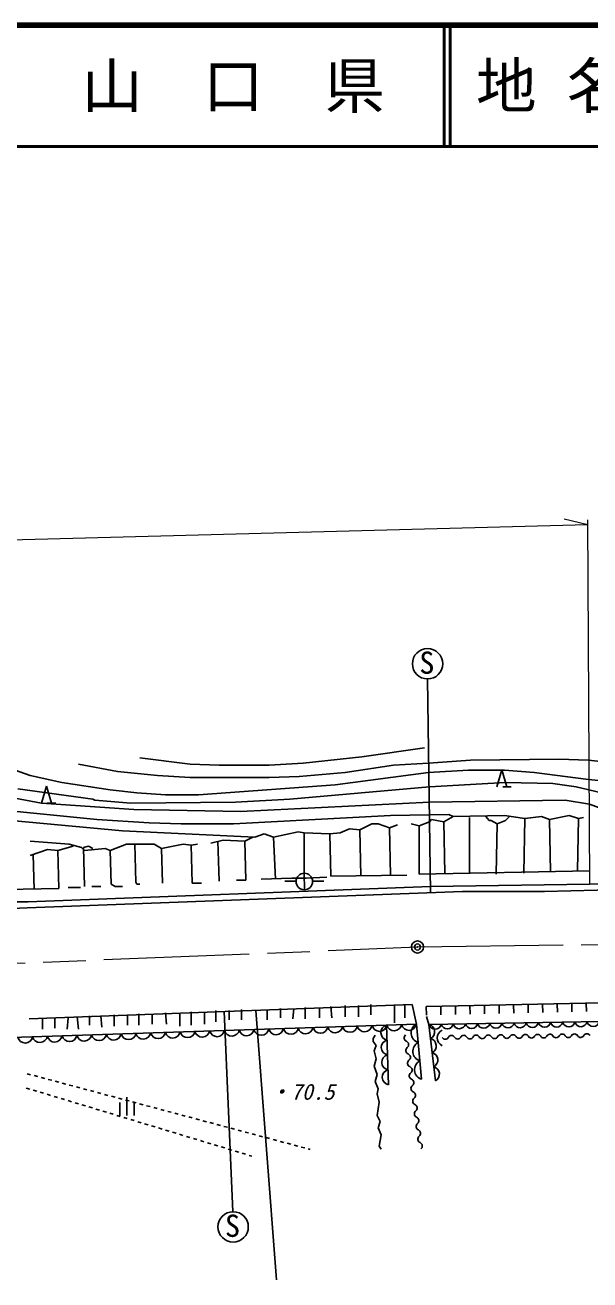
# Model space of a CAD drawing. Units: millimetres, scale not verified. Extents: x 40000 to 680000, y 20000 to 380000.
# Drawn here: x 333201 to 379777, y 276567 to 380000 of the extents above; entities that cross this region are included whole.
import ezdxf
from ezdxf.enums import TextEntityAlignment as Align

# ---------------------------------------------------------------- set-up
doc = ezdxf.new("R2010")
doc.units = ezdxf.units.MM
doc.header["$LTSCALE"] = 1000
doc.header["$PDMODE"] = 32
doc.header["$PDSIZE"] = 500
doc.linetypes.add('CHAIN', pattern=[18.5, 12, -1.5, 3.5, -1.5])
for name, color, linetype, lineweight in [('M-BGD', 7, 'Continuous', 25), ('M-BMK', 2, 'CHAIN', 13), ('M-BMK-SRVR', 3, 'Continuous', 25), ('M-STR-HTXT', 7, 'Continuous', 13), ('M-STR-STRC', 7, 'Continuous', 25), ('M-TTL', 2, 'Continuous', 140), ('M-TTL-LINE', 7, 'Continuous', 50)]:
    doc.layers.add(name, color=color, linetype=linetype, lineweight=lineweight)
doc.layers.add('M-TTL-TXT', color=7, linetype='Continuous')
doc.styles.add('ＭＳ ゴシック', font='')
doc.styles.get('ＭＳ ゴシック').set_extended_font_data('MS Gothic')

msp = doc.modelspace()

# ---------------------------------------------------------------- linework, layer by layer
at = {"layer": 'M-BGD'}
for p, q in [((366379, 326108), (366633, 308497)), ((360960, 319673), (356134, 319165)), ((366125, 320435), (360960, 319673)), ((333613, 318149), (331920, 318742)), ((340810, 318488), (337592, 319081)), ((346821, 319081), (342672, 319589)), ((349192, 318996), (346821, 319081)), ((353340, 318996), (349192, 318996)), ((356134, 319165), (353340, 318996)), ((363585, 318996), (359606, 318403)), ((366464, 319165), (363585, 318996)), ((369935, 319419), (366464, 319165)), ((377216, 319504), (369935, 319419)), ((372099, 317214), (372519, 318614)), ((372519, 318614), (372939, 317214)), ((379672, 319419), (377216, 319504)), ((390678, 318149), (379672, 319419)), ((336238, 317557), (333613, 318149)), ((340217, 316964), (336238, 317557)), ((344112, 318149), (340810, 318488)), ((346821, 317980), (344112, 318149)), ((353340, 317980), (346821, 317980)), ((355796, 318065), (353340, 317980)), ((359606, 318403), (355796, 318065)), ((366464, 318403), (358759, 317387)), ((369766, 318573), (366464, 318403)), ((372814, 317557), (366548, 317218)), ((372729, 318573), (369766, 318573)), ((375184, 318403), (372729, 318573)), ((376708, 317472), (372814, 317557)), ((379672, 317811), (375184, 318403)), ((383905, 317387), (379672, 317811)), ((338778, 316202), (332597, 317049)), ((342418, 316710), (340217, 316964)), ((344789, 316541), (342418, 316710)), ((347498, 316541), (344789, 316541)), ((358759, 317387), (347498, 316541)), ((366548, 317218), (355034, 316202)), ((373289, 317214), (372589, 317214)), ((378656, 317218), (376708, 317472)), ((381788, 316456), (378656, 317218)), ((331920, 316371), (334544, 315863)), ((334544, 315863), (342164, 315355)), ((338947, 316117), (338778, 316202)), ((341910, 315863), (338947, 316117)), ((350546, 315948), (341910, 315863)), ((355034, 316202), (350546, 315948)), ((350970, 315186), (366548, 315948)), ((366548, 315948), (377724, 316117)), ((377724, 316117), (379756, 315779)), ((379756, 315779), (382720, 314678)), ((339116, 314509), (329972, 315440)), ((341233, 313577), (330396, 314593)), ((343434, 314255), (339116, 314509)), ((342164, 315355), (350970, 315186)), ((363331, 314847), (350377, 314170)), ((368157, 314932), (363331, 314847)), ((366718, 314509), (366548, 314339)), ((367734, 314339), (366718, 314509)), ((368496, 314763), (367734, 314339)), ((368496, 314763), (368157, 314932)), ((372729, 314847), (368496, 314763)), ((369850, 314678), (369850, 310106)), ((371205, 314763), (371459, 314424)), ((374422, 314593), (372729, 314847)), ((373152, 314763), (372814, 314424)), ((374422, 314593), (374338, 310106)), ((375777, 314763), (374422, 314593)), ((376454, 314509), (375777, 314763)), ((378063, 314847), (376454, 314509)), ((376454, 314509), (376539, 310191)), ((378825, 314593), (378063, 314847)), ((378825, 314593), (378740, 310275)), ((379248, 314678), (378825, 314593)), ((352155, 313069), (341233, 313577)), ((346059, 314170), (343434, 314255)), ((350377, 314170), (346059, 314170)), ((355711, 313493), (353679, 313069)), ((356219, 313408), (355711, 313493)), ((358336, 313323), (356219, 313408)), ((356219, 313408), (356225, 309681)), ((359182, 313408), (358336, 313323)), ((359944, 313747), (359182, 313408)), ((360791, 313662), (359944, 313747)), ((361807, 314170), (360791, 313662)), ((360791, 313662), (360876, 309852)), ((362315, 314170), (361807, 314170)), ((363246, 313831), (362315, 314170)), ((363924, 314085), (363246, 313831)), ((363246, 313831), (363331, 309937)), ((365702, 314001), (365024, 314170)), ((366548, 314339), (365702, 314001)), ((365702, 314001), (365702, 310021)), ((367734, 314339), (367818, 310106)), ((371459, 314424), (371628, 314424)), ((371628, 314424), (372136, 314170)), ((372136, 314170), (372052, 310021)), ((372814, 314424), (372136, 314170)), ((333613, 312731), (336830, 312477)), ((336830, 312477), (337846, 312223)), ((340217, 311969), (341572, 312477)), ((341572, 312477), (343858, 312477)), ((342249, 312477), (342334, 309344)), ((343858, 312477), (344450, 312138)), ((346228, 312477), (344450, 312138)), ((346906, 312392), (346228, 312477)), ((347414, 312477), (346906, 312392)), ((346906, 312392), (346990, 309259)), ((349530, 312815), (348514, 312561)), ((349107, 312731), (349192, 309429)), ((351308, 312731), (349530, 312815)), ((351986, 313069), (351308, 312731)), ((351308, 312731), (351393, 309513)), ((352917, 313323), (352155, 313069)), ((353679, 313069), (352917, 313323)), ((353679, 313069), (353848, 309598)), ((358336, 313323), (358420, 309852)), ((335052, 312053), (333613, 311545)), ((333867, 311630), (333952, 308751)), ((335899, 311969), (335052, 312053)), ((337169, 312307), (335899, 311969)), ((335899, 311969), (335984, 308836)), ((337846, 312223), (338100, 311969)), ((338439, 312307), (338016, 312223)), ((338016, 312223), (338100, 309005)), ((338100, 311969), (339794, 312138)), ((338778, 312138), (338439, 312307)), ((339794, 312138), (340217, 311969)), ((340217, 311969), (340302, 309175)), ((344450, 312138), (344535, 309259)), ((342334, 309344), (342418, 309175)), ((351393, 309513), (350631, 309513)), ((355203, 309683), (352663, 309598)), ((354633, 309441), (355547, 309442)), ((356388, 309683), (355203, 309683)), ((356225, 310088), (356228, 308722)), ((358082, 309767), (356388, 309683)), ((356926, 309441), (357840, 309442)), ((358420, 309852), (364686, 309937)), ((365702, 310021), (379756, 310275)), ((335984, 308836), (331581, 308751)), ((369258, 308582), (333359, 307227)), ((366633, 309005), (333444, 307735)), ((336746, 308921), (337762, 308921)), ((338693, 309005), (339455, 309005)), ((340302, 309175), (340640, 309005)), ((340640, 309005), (341233, 309005)), ((342418, 309175), (342672, 309175)), ((346990, 309259), (347752, 309259)), ((376031, 308582), (369258, 308582)), ((333359, 307227), (306181, 306211)), ((333444, 307735), (331666, 307735)), ((333528, 298083), (365109, 299269)), ((354272, 298930), (354272, 298168)), ((355372, 298930), (355288, 298083)), ((356304, 299015), (356304, 298083)), ((357489, 299015), (357489, 298168)), ((358420, 299099), (358505, 298168)), ((359606, 299184), (359606, 298253)), ((360706, 299184), (360706, 298253)), ((361722, 299269), (361722, 298422)), ((363670, 299269), (363670, 297745)), ((364516, 299269), (364516, 298168)), ((365109, 299269), (365464, 297657)), ((366282, 299098), (382042, 299438)), ((366282, 299098), (366297, 298398)), ((367482, 299124), (367497, 298424)), ((368682, 299150), (368697, 298450)), ((369881, 299176), (369896, 298476)), ((371081, 299202), (371096, 298502)), ((372281, 299228), (372296, 298528)), ((373481, 299253), (373496, 298554)), ((374680, 299279), (374695, 298579)), ((375880, 299305), (375895, 298605)), ((377080, 299331), (377095, 298631)), ((378279, 299357), (378294, 298657)), ((379479, 299383), (379494, 298683)), ((334629, 298083), (334629, 297237)), ((335645, 298168), (335645, 297321)), ((336746, 298168), (336661, 297237)), ((337508, 298253), (337592, 297237)), ((338524, 298337), (338524, 297575)), ((339455, 298337), (339540, 297406)), ((340556, 298422), (340556, 297491)), ((341656, 298422), (341656, 297575)), ((342588, 298507), (342588, 297575)), ((343688, 298422), (343688, 297660)), ((344789, 298591), (344874, 297660)), ((345974, 298507), (345974, 297491)), ((346906, 298676), (346906, 297575)), ((348006, 298591), (348006, 297660)), ((348938, 298761), (348938, 297829)), ((349627, 298688), (350334, 282217)), ((350038, 298761), (350038, 297999)), ((351054, 298845), (351054, 297999)), ((352219, 298771), (353933, 276567)), ((353171, 298845), (353171, 297999)), ((366313, 298282), (366507, 297629)), ((363013, 297576), (363174, 292654)), ((362061, 296729), (361892, 296475)), ((361892, 296475), (361892, 296221)), ((361892, 296221), (362146, 295882)), ((362146, 295882), (361976, 295459)), ((361976, 295459), (362146, 294781)), ((362146, 294781), (361976, 294189)), ((361976, 294189), (362230, 293511)), ((333370, 293562), (333660, 293484)), ((333950, 293407), (334240, 293329)), ((334529, 293252), (334819, 293174)), ((335109, 293097), (335399, 293019)), ((335689, 292942), (335979, 292864)), ((336268, 292787), (336558, 292709)), ((362230, 293511), (362061, 292919)), ((362061, 292919), (362315, 292326)), ((333297, 292385), (333584, 292298)), ((333871, 292211), (334158, 292124)), ((334445, 292038), (334732, 291951)), ((335020, 291864), (335307, 291777)), ((335594, 291691), (335881, 291604)), ((336848, 292632), (337138, 292554)), ((337428, 292477), (337718, 292399)), ((338007, 292322), (338297, 292244)), ((338587, 292167), (338877, 292090)), ((339167, 292012), (339456, 291935)), ((339746, 291857), (340036, 291780)), ((340326, 291702), (340616, 291625)), ((362315, 292326), (362230, 291903)), ((362230, 291903), (362400, 291225)), ((336168, 291517), (336456, 291431)), ((336743, 291344), (337030, 291257)), ((337317, 291170), (337604, 291084)), ((337892, 290997), (338179, 290910)), ((338466, 290823), (338753, 290737)), ((339040, 290650), (339327, 290563)), ((340906, 291547), (341195, 291470)), ((341002, 290130), (341002, 291180)), ((341485, 291392), (341775, 291315)), ((341602, 290130), (341602, 291630)), ((342065, 291237), (342355, 291160)), ((342202, 290130), (342202, 291180)), ((342644, 291082), (342934, 291005)), ((343224, 290927), (343514, 290850)), ((343804, 290772), (344094, 290695)), ((362400, 291225), (362230, 290125)), ((339615, 290476), (339902, 290390)), ((340189, 290303), (340476, 290216)), ((340763, 290129), (341051, 290043)), ((341338, 289956), (341625, 289869)), ((341912, 289783), (342199, 289696)), ((344383, 290617), (344673, 290540)), ((344963, 290462), (345253, 290385)), ((345543, 290307), (345833, 290230)), ((346122, 290152), (346412, 290075)), ((346702, 289997), (346992, 289920)), ((347282, 289842), (347571, 289765)), ((347861, 289687), (348151, 289610)), ((362230, 290125), (362484, 289617)), ((362484, 289617), (362315, 289109)), ((342487, 289609), (342774, 289522)), ((343061, 289436), (343348, 289349)), ((343635, 289262), (343922, 289175)), ((344210, 289089), (344497, 289002)), ((344784, 288915), (345071, 288828)), ((345358, 288742), (345646, 288655)), ((348441, 289533), (348731, 289455)), ((349021, 289378), (349310, 289300)), ((349600, 289223), (349890, 289145)), ((350180, 289068), (350470, 288990)), ((350759, 288913), (351049, 288835)), ((351339, 288758), (351629, 288680)), ((351919, 288603), (352209, 288525)), ((362315, 289109), (362569, 288516)), ((345933, 288568), (346220, 288482)), ((346507, 288395), (346794, 288308)), ((347082, 288221), (347369, 288135)), ((347656, 288048), (347943, 287961)), ((348230, 287874), (348518, 287788)), ((348805, 287701), (349092, 287614)), ((352498, 288448), (352788, 288370)), ((353078, 288293), (353368, 288215)), ((353658, 288138), (353947, 288060)), ((354237, 287983), (354527, 287905)), ((354817, 287828), (355107, 287750)), ((355397, 287673), (355686, 287595)), ((362569, 288516), (362400, 287585)), ((362400, 287585), (362569, 287331)), ((349379, 287527), (349666, 287441)), ((349953, 287354), (350241, 287267)), ((350528, 287181), (350815, 287094)), ((351102, 287007), (351389, 286920)), ((351677, 286834), (351885, 286770)), ((355976, 287518), (356266, 287440)), ((356556, 287363), (356704, 287323))]:
    msp.add_line(p, q, dxfattribs=at)
for points in [[(366626, 309005), (379756, 309175), (395585, 309582), (404599, 309540), (408403, 309411), (429686, 308555), (445414, 307485), (448775, 307077), (462686, 305896), (468338, 305106), (475851, 303948), (483680, 302526), (491156, 300811), (513714, 295655), (517443, 294738)], [(491082, 300393), (483887, 302013), (473390, 304014), (462841, 305348), (445042, 307034), (437966, 307633), (430470, 307966), (414690, 308725), (402406, 309103), (395589, 309090), (376031, 308582)], [(367034, 292969), (366507, 297629), (391580, 298051), (395300, 298116)], [(293650, 295289), (365464, 297657), (365886, 293102)]]:
    msp.add_lwpolyline(points, dxfattribs=at)
for centre, radius in [((366389, 327352), 1250), ((356229, 309405), 683), ((350358, 280938), 1250)]:
    msp.add_circle(centre, radius, dxfattribs=at)
for centre, radius, start, end in [((340508, 296955), 621, 193.10814, 350.66862), ((341725, 296995), 621, 193.10814, 350.66862), ((342942, 297035), 621, 193.10814, 350.66862), ((344160, 297075), 621, 193.10814, 350.66862), ((345377, 297116), 621, 193.10814, 350.66862), ((346594, 297156), 621, 193.10814, 350.66862), ((347811, 297196), 621, 193.10814, 350.66862), ((349028, 297236), 621, 193.10814, 350.66862), ((350246, 297276), 621, 193.10814, 350.66862), ((351463, 297316), 621, 193.10814, 350.66862), ((352680, 297356), 621, 193.10814, 350.66862), ((353897, 297397), 621, 193.10814, 350.66862), ((355114, 297437), 621, 193.10814, 350.66862), ((356331, 297477), 621, 193.10814, 350.66862), ((357549, 297517), 621, 193.10814, 350.66862), ((358766, 297557), 621, 193.10814, 350.66862), ((359983, 297597), 621, 193.10814, 350.66862), ((361200, 297637), 621, 193.10814, 350.66862), ((362417, 297677), 621, 193.10814, 350.66862), ((363162, 296965), 629, 103.69632, 260.03968), ((363635, 297718), 621, 193.10814, 350.66862), ((364852, 297758), 621, 193.10814, 350.66862), ((365864, 296928), 831, 118.76972, 251.79828), ((367007, 297752), 514, 193.81308, 348.11214), ((366345, 297021), 630, 297.83571, 75.0578), ((367908, 296511), 717, 116.43793, 242.86335), ((368010, 297769), 514, 193.81308, 348.11214), ((369013, 297786), 514, 193.81308, 348.11214), ((370016, 297803), 514, 193.81308, 348.11214), ((371018, 297819), 514, 193.81308, 348.11214), ((372021, 297836), 514, 193.81308, 348.11214), ((373024, 297853), 514, 193.81308, 348.11214), ((374027, 297870), 514, 193.81308, 348.11214), ((375030, 297887), 514, 193.81308, 348.11214), ((376033, 297904), 514, 193.81308, 348.11214), ((377036, 297921), 514, 193.81308, 348.11214), ((378039, 297937), 514, 193.81308, 348.11214), ((379042, 297954), 514, 193.81308, 348.11214), ((379525, 296569), 290, 29.54037, 151.92093), ((380045, 297971), 514, 193.81308, 348.11214), ((333205, 296714), 621, 193.10814, 350.66862), ((334422, 296754), 621, 193.10814, 350.66862), ((335639, 296795), 621, 193.10814, 350.66862), ((336856, 296835), 621, 193.10814, 350.66862), ((338074, 296875), 621, 193.10814, 350.66862), ((339291, 296915), 621, 193.10814, 350.66862), ((363202, 295735), 629, 103.69632, 260.03968), ((364765, 296515), 306, 128.30882, 247.02074), ((364526, 295952), 306, 308.30882, 67.02074), ((366005, 295410), 831, 118.76972, 251.79828), ((366477, 295856), 630, 297.83571, 75.0578), ((367853, 296699), 290, 209.54037, 331.92093), ((368364, 296426), 290, 29.54037, 151.92093), ((368868, 296712), 290, 209.54037, 331.92093), ((369378, 296439), 290, 29.54037, 151.92093), ((369882, 296725), 290, 209.54037, 331.92093), ((370393, 296452), 290, 29.54037, 151.92093), ((370897, 296738), 290, 209.54037, 331.92093), ((371408, 296465), 290, 29.54037, 151.92093), ((371911, 296751), 290, 209.54037, 331.92093), ((372422, 296478), 290, 29.54037, 151.92093), ((372926, 296764), 290, 209.54037, 331.92093), ((373437, 296491), 290, 29.54037, 151.92093), ((373941, 296776), 290, 209.54037, 331.92093), ((374452, 296504), 290, 29.54037, 151.92093), ((374955, 296789), 290, 209.54037, 331.92093), ((375466, 296517), 290, 29.54037, 151.92093), ((375970, 296802), 290, 209.54037, 331.92093), ((376481, 296530), 290, 29.54037, 151.92093), ((376985, 296815), 290, 209.54037, 331.92093), ((377496, 296543), 290, 29.54037, 151.92093), ((377999, 296828), 290, 209.54037, 331.92093), ((378510, 296556), 290, 29.54037, 151.92093), ((379014, 296841), 290, 209.54037, 331.92093), ((363242, 294504), 629, 103.69632, 260.03968), ((364906, 295472), 306, 128.30882, 247.02074), ((364667, 294908), 306, 308.30882, 67.02074), ((366608, 294691), 630, 297.83571, 75.0578), ((363282, 293274), 629, 103.69632, 260.03968), ((365046, 294428), 306, 128.30882, 247.02074), ((364807, 293865), 306, 308.30882, 67.02074), ((366145, 293892), 831, 118.76972, 251.79828), ((366740, 293526), 630, 297.83571, 75.0578), ((365187, 293385), 306, 128.30882, 247.02074), ((364948, 292822), 306, 308.30882, 67.02074), ((365327, 292341), 306, 128.30882, 247.02074), ((365088, 291778), 306, 308.30882, 67.02074), ((365467, 291298), 306, 128.30882, 247.02074), ((365229, 290735), 306, 308.30882, 67.02074), ((365608, 290255), 306, 128.30882, 247.02074), ((365369, 289691), 306, 308.30882, 67.02074), ((365748, 289211), 306, 128.30882, 247.02074), ((365509, 288648), 306, 308.30882, 67.02074), ((365889, 288168), 306, 128.30882, 247.02074), ((365650, 287604), 306, 308.30882, 67.02074)]:
    msp.add_arc(centre, radius, start, end, dxfattribs=at)
at = {"layer": 'M-BMK'}
for p, q in [((365559, 304009), (401110, 304504)), ((265756, 299980), (365559, 304009))]:
    msp.add_line(p, q, dxfattribs=at)
at = {"layer": 'M-BMK-SRVR'}
msp.add_circle((365559, 304009), 500, dxfattribs=at)
msp.add_point((365559, 304009), dxfattribs=at)
at = {"layer": 'M-STR-HTXT'}
for p, q in [((379592, 338811), (377647, 339277)), ((379592, 338811), (286680, 336334)), ((379587, 339231), (379756, 309175))]:
    msp.add_line(p, q, dxfattribs=at)
at = {"layer": 'M-STR-STRC'}
for p, q in [((334544, 315863), (334964, 317263)), ((334964, 317263), (335384, 315863)), ((335734, 315863), (335034, 315863))]:
    msp.add_line(p, q, dxfattribs=at)
at = {"layer": 'M-TTL'}
msp.add_line((680000, 380000), (40000, 380000), dxfattribs=at)
at = {"layer": 'M-TTL-LINE'}
for p, q in [((367750, 380000), (367750, 370000)), ((368250, 380000), (368250, 370000)), ((40000, 370000), (680000, 370000))]:
    msp.add_line(p, q, dxfattribs=at)

# ---------------------------------------------------------------- texts
at = {"layer": 'M-BGD', "style": 'ＭＳ ゴシック'}
for p in [(365710, 325978), (349680, 279565)]:
    msp.add_text('S', height=1833, dxfattribs=at).set_placement(p, align=Align.BOTTOM_LEFT)
at = {"layer": 'M-BGD', "style": 'ＭＳ ゴシック', "oblique": 15}
msp.add_text('・70.5', height=1320, dxfattribs=at).set_placement((353324, 291018), align=Align.BOTTOM_LEFT)
at = {"layer": 'M-TTL-TXT', "style": 'ＭＳ ゴシック'}
msp.add_text('山\u3000口\u3000県', height=3666, dxfattribs=at).set_placement((350375, 375000), align=Align.MIDDLE_CENTER)
msp.add_text('地 名', height=3666, dxfattribs=at).set_placement((370380, 375000), align=Align.MIDDLE_LEFT)

doc.saveas('drawing.dxf')
